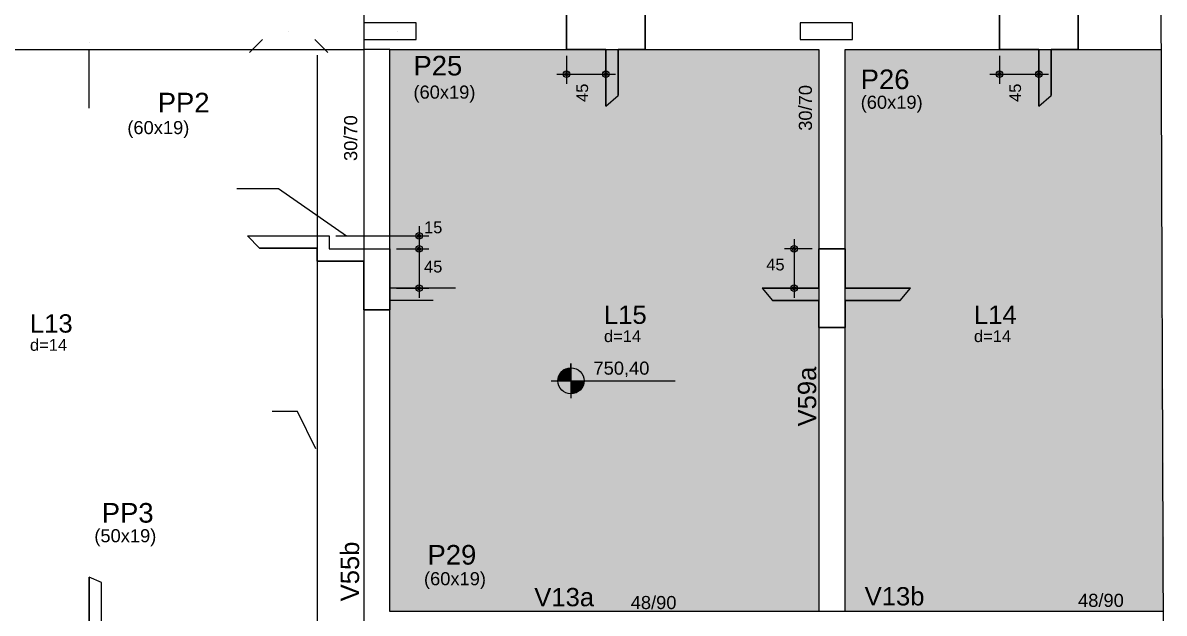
# Model space of a CAD drawing. Header units: millimetres. Extents: x 11071 to 20686, y 1651 to 7234.
# Drawn here: x 14697 to 16005, y 5292 to 5969 of the extents above; entities that cross this region are included whole.
import ezdxf

# ---------------------------------------------------------------- set-up
doc = ezdxf.new("R2010")
doc.units = ezdxf.units.MM
for name, color, linetype in [('1', 4, 'Continuous'), ('10', 13, 'Continuous'), ('11', 22, 'Continuous'), ('12', 3, 'Continuous'), ('13', 76, 'Continuous'), ('130', 24, 'Continuous'), ('18', 9, 'Continuous'), ('242', 3, 'Continuous'), ('26', 1, 'Continuous'), ('27', 10, 'Continuous'), ('30', 15, 'Continuous'), ('4', 1, 'Continuous'), ('6', 6, 'Continuous'), ('8', 5, 'Continuous'), ('9', 3, 'Continuous')]:
    doc.layers.add(name, color=color, linetype=linetype)
doc.styles.get("Standard").update_dxf_attribs({"font": 'arial.ttf'})

msp = doc.modelspace()

# ---------------------------------------------------------------- linework, layer by layer
for p, q in [((15324.83, 5573.05), (15324.83, 5578.05)), ((15324.83, 5578.05), (15324.83, 5538.05)), ((15302.33, 5558.05), (15444.24, 5558.05))]:
    msp.add_line(p, q)
msp.add_circle((15324.83, 5558.05), 15)
at = {"layer": '1'}
for p, q in [((16003.98, 5211.42), (15998.4, 6675.17)), ((15033.9, 5931.59), (15033.9, 5264.09))]:
    msp.add_line(p, q, dxfattribs=at)
for points in [[(15087.4, 5983.09), (15087.4, 5938.09)], [(14387.9, 5938.09), (15001.4, 5938.09)], [(15001.4, 5938.09), (15087.4, 5938.09)], [(15087.4, 5938.09), (15087.4, 5266.59)], [(15117.4, 5938.09), (15087.4, 5938.09)], [(15117.4, 5293.59), (15117.4, 5938.09)], [(15117.4, 5938.09), (15608.9, 5938.09)], [(15608.9, 5938.09), (15608.9, 5293.59)], [(15638.9, 5293.59), (15638.9, 5938.09)], [(15638.9, 5938.09), (16001.71, 5938.09)], [(15403.4, 5293.59), (15117.4, 5293.59)], [(15532.9, 5293.59), (15403.4, 5293.59)], [(15608.9, 5293.59), (15532.9, 5293.59)], [(16003.66, 5293.59), (15608.9, 5293.59)]]:
    msp.add_lwpolyline(points, dxfattribs=at)
at = {"layer": '130'}
for points in [[(15117.4, 5293.59), (15608.9, 5293.59), (15608.9, 5938.09)], [(15117.4, 5293.59), (15608.9, 5938.09), (15117.4, 5938.09)], [(15117.4, 5293.59), (15117.4, 5938.09), (15117.4, 5293.59)], [(15638.9, 5293.59), (15638.9, 5938.09), (16001.71, 5938.09)], [(15638.9, 5293.59), (16001.71, 5938.09), (16004.61, 5293.59)], [(15638.9, 5293.59), (16004.61, 5293.59), (15638.9, 5293.59)]]:
    msp.add_solid(points, dxfattribs=at)
at = {"layer": '18'}
for p, q in [((15319.79, 5938.09), (15319.79, 5983.09)), ((15409.79, 5983.09), (15409.79, 5938.09)), ((15815.93, 5938.09), (15815.93, 5983.09)), ((15905.93, 5983.09), (15905.93, 5938.09)), ((14772.77, 5946.09), (14772.77, 5946.09)), ((14772.77, 5870.6), (14772.77, 5938.09)), ((14786.77, 5938.09), (14877.77, 5938.09)), ((15364.79, 5938.09), (15319.79, 5938.09)), ((15364.79, 5873.09), (15364.79, 5938.09)), ((15409.79, 5938.09), (15378.79, 5938.09)), ((15378.79, 5938.09), (15378.79, 5885.09)), ((15860.93, 5938.09), (15815.93, 5938.09)), ((15860.93, 5873.09), (15860.93, 5938.09)), ((15905.93, 5938.09), (15874.93, 5938.09)), ((15874.93, 5938.09), (15874.93, 5885.09)), ((14954.05, 5724.29), (15047.9, 5724.29)), ((15047.9, 5724.29), (15047.9, 5709.29)), ((14968.05, 5710.29), (15033.9, 5710.29)), ((15033.9, 5710.29), (15033.9, 5695.29)), ((15047.9, 5709.29), (15117.4, 5709.29)), ((15117.4, 5664.29), (15117.4, 5709.29)), ((15608.9, 5664.29), (15608.9, 5709.29)), ((15608.9, 5709.29), (15638.9, 5709.29)), ((15638.9, 5709.29), (15638.9, 5664.29)), ((15033.9, 5695.29), (15087.4, 5695.29)), ((15087.4, 5695.29), (15087.4, 5639.29)), ((15117.4, 5695.29), (15117.4, 5639.29)), ((15192.4, 5664.29), (15117.4, 5664.29)), ((15543.9, 5664.29), (15608.9, 5664.29)), ((15638.9, 5664.29), (15713.9, 5664.29)), ((15166.77, 5650.29), (15117.4, 5650.29)), ((15608.9, 5650.29), (15555.9, 5650.29)), ((15608.9, 5619.29), (15608.9, 5650.29)), ((15701.9, 5650.29), (15638.9, 5650.29)), ((15638.9, 5650.29), (15638.9, 5619.29)), ((15087.4, 5639.29), (15117.4, 5639.29)), ((15638.9, 5619.29), (15608.9, 5619.29)), ((14772.77, 5237.09), (14772.77, 5332.9)), ((14786.77, 5264.09), (14786.77, 5326.9))]:
    msp.add_line(p, q, dxfattribs=at)
at = {"layer": '242'}
for p, q in [((15001.4, 5959.09), (15001.4, 5959.09)), ((15125.9, 5959.08), (15125.9, 5959.08))]:
    msp.add_line(p, q, dxfattribs=at)
at = {"layer": '26', "color": 3, "linetype": 'Continuous'}
for p, q in [((15319.79, 5938.09), (15319.79, 5938.09)), ((15364.79, 5938.09), (15364.79, 5938.09)), ((15815.93, 5938.09), (15815.93, 5938.09)), ((15860.93, 5938.09), (15860.93, 5938.09)), ((15319.79, 5930.59), (15319.79, 5898.54)), ((15364.79, 5930.59), (15364.79, 5898.54)), ((15815.93, 5930.59), (15815.93, 5898.54)), ((15860.93, 5930.59), (15860.93, 5898.54)), ((15308.54, 5909.79), (15376.04, 5909.79)), ((15804.68, 5909.79), (15872.18, 5909.79)), ((15150.76, 5735.54), (15150.76, 5698.04)), ((15047.9, 5724.29), (15047.9, 5724.29)), ((15055.4, 5724.29), (15162.01, 5724.29)), ((15150.76, 5720.54), (15150.76, 5653.04)), ((15580.61, 5720.54), (15580.61, 5653.04)), ((15117.4, 5709.29), (15117.4, 5709.29)), ((15117.4, 5709.29), (15117.4, 5709.29)), ((15124.9, 5709.29), (15162.01, 5709.29)), ((15124.9, 5709.29), (15162.01, 5709.29)), ((15601.4, 5709.29), (15569.36, 5709.29)), ((15608.9, 5709.29), (15608.9, 5709.29)), ((15117.4, 5664.29), (15117.4, 5664.29)), ((15124.9, 5664.29), (15162.01, 5664.29)), ((15601.4, 5664.29), (15569.36, 5664.29)), ((15608.9, 5664.29), (15608.9, 5664.29))]:
    msp.add_line(p, q, dxfattribs=at)
at = {"layer": '26'}
for p, q in [((14989.91, 5778.15), (14942.03, 5778.15)), ((15067.65, 5723.94), (14989.91, 5778.15)), ((15011.44, 5522.79), (14982.3, 5522.79)), ((15032.65, 5480.12), (15011.44, 5522.79))]:
    msp.add_line(p, q, dxfattribs=at)
at = {"layer": '26', "color": 3, "linetype": 'Continuous'}
for centre, radius in [((15319.79, 5909.79), 3.75), ((15319.79, 5909.79), 1.87), ((15364.79, 5909.79), 3.75), ((15364.79, 5909.79), 1.87), ((15815.93, 5909.79), 3.75), ((15815.93, 5909.79), 1.87), ((15860.93, 5909.79), 3.75), ((15860.93, 5909.79), 1.87), ((15150.76, 5724.29), 3.75), ((15150.76, 5724.29), 1.87), ((15150.76, 5709.29), 3.75), ((15150.76, 5709.29), 3.75), ((15150.76, 5709.29), 1.87), ((15150.76, 5709.29), 1.87), ((15580.61, 5709.29), 3.75), ((15580.61, 5709.29), 1.87), ((15150.76, 5664.29), 3.75), ((15150.76, 5664.29), 1.87), ((15580.61, 5664.29), 3.75), ((15580.61, 5664.29), 1.87)]:
    msp.add_circle(centre, radius, dxfattribs=at)
at = {"layer": '27'}
for points in [[(15324.83, 5558.05), (15318.83, 5571.79), (15317.93, 5571.36)], [(15324.83, 5558.05), (15319.32, 5572), (15318.83, 5571.79)], [(15324.83, 5558.05), (15320.41, 5572.38), (15319.32, 5572)], [(15324.83, 5558.05), (15321.79, 5572.74), (15320.41, 5572.38)], [(15324.83, 5558.05), (15322.97, 5572.93), (15321.79, 5572.74)], [(15324.83, 5558.05), (15324.83, 5573.05), (15322.97, 5572.93)], [(15324.83, 5558.05), (15309.86, 5558.98), (15309.83, 5558.05)], [(15324.83, 5558.05), (15309.87, 5559.07), (15309.86, 5558.98)], [(15324.83, 5558.05), (15310, 5560.28), (15309.87, 5559.07)], [(15324.83, 5558.05), (15310.13, 5561.02), (15310, 5560.28)], [(15324.83, 5558.05), (15310.35, 5561.96), (15310.13, 5561.02)], [(15324.83, 5558.05), (15310.79, 5563.32), (15310.35, 5561.96)], [(15324.83, 5558.05), (15311.41, 5564.73), (15310.79, 5563.32)], [(15324.83, 5558.05), (15311.98, 5565.78), (15311.41, 5564.73)], [(15324.83, 5558.05), (15312.62, 5566.76), (15311.98, 5565.78)], [(15324.83, 5558.05), (15313.81, 5568.22), (15312.62, 5566.76)], [(15324.83, 5558.05), (15314.63, 5569.04), (15313.81, 5568.22)], [(15324.83, 5558.05), (15315.2, 5569.54), (15314.63, 5569.04)], [(15324.83, 5558.05), (15315.88, 5570.08), (15315.2, 5569.54)], [(15324.83, 5558.05), (15316.47, 5570.5), (15315.88, 5570.08)], [(15324.83, 5558.05), (15317.25, 5570.99), (15316.47, 5570.5)], [(15324.83, 5558.05), (15317.93, 5571.36), (15317.25, 5570.99)], [(15324.83, 5558.05), (15309.83, 5558.05), (15324.83, 5558.05)], [(15324.83, 5558.05), (15339.83, 5558.05), (15339.72, 5556.19)], [(15324.83, 5558.05), (15339.72, 5556.19), (15339.52, 5555)], [(15324.83, 5558.05), (15339.52, 5555), (15339.17, 5553.63)], [(15324.83, 5558.05), (15339.17, 5553.63), (15338.78, 5552.53)], [(15324.83, 5558.05), (15338.78, 5552.53), (15338.58, 5552.04)], [(15324.83, 5558.05), (15338.58, 5552.04), (15338.15, 5551.14)], [(15324.83, 5558.05), (15338.15, 5551.14), (15337.77, 5550.46)], [(15324.83, 5558.05), (15337.77, 5550.46), (15337.28, 5549.68)], [(15324.83, 5558.05), (15337.28, 5549.68), (15336.87, 5549.09)], [(15324.83, 5558.05), (15336.87, 5549.09), (15336.33, 5548.41)], [(15324.83, 5558.05), (15336.33, 5548.41), (15335.83, 5547.85)], [(15324.83, 5558.05), (15335.83, 5547.85), (15335.01, 5547.03)], [(15324.83, 5558.05), (15335.01, 5547.03), (15333.54, 5545.84)], [(15324.83, 5558.05), (15333.54, 5545.84), (15332.57, 5545.19)], [(15324.83, 5558.05), (15332.57, 5545.19), (15331.52, 5544.62)], [(15324.83, 5558.05), (15331.52, 5544.62), (15330.11, 5544.01)], [(15324.83, 5558.05), (15330.11, 5544.01), (15328.75, 5543.57)], [(15324.83, 5558.05), (15328.75, 5543.57), (15327.8, 5543.35)], [(15324.83, 5558.05), (15327.8, 5543.35), (15327.07, 5543.22)], [(15324.83, 5558.05), (15327.07, 5543.22), (15325.86, 5543.08)], [(15324.83, 5558.05), (15325.86, 5543.08), (15325.77, 5543.08)], [(15324.83, 5558.05), (15325.77, 5543.08), (15324.83, 5543.05)], [(15324.83, 5558.05), (15324.83, 5543.05), (15324.83, 5558.05)]]:
    msp.add_solid(points, dxfattribs=at)
at = {"layer": '30'}
for points in [[(15364.79, 5873.09), (15378.79, 5885.09), (15378.79, 5938.09), (15409.79, 5938.09), (15409.79, 5983.09), (15378.79, 5983.09), (15378.79, 6046.09), (15364.79, 6058.09), (15364.79, 5983.09), (15319.79, 5983.09), (15319.79, 5938.09), (15364.79, 5938.09), (15364.79, 5873.09)], [(15860.93, 5873.09), (15874.93, 5885.09), (15874.93, 5938.09), (15905.93, 5938.09), (15905.93, 5983.09), (15874.93, 5983.09), (15874.93, 6046.09), (15860.93, 6058.09), (15860.93, 5983.09), (15815.93, 5983.09), (15815.93, 5938.09), (15860.93, 5938.09), (15860.93, 5873.09)], [(14968.05, 5710.29), (14954.05, 5724.29), (15047.9, 5724.29), (15047.9, 5709.29), (15117.4, 5709.29), (15117.4, 5695.29), (15117.4, 5695.29), (15117.4, 5639.29), (15087.4, 5639.29), (15087.4, 5695.29), (15033.9, 5695.29), (15033.9, 5710.29), (14968.05, 5710.29)], [(15543.9, 5664.29), (15555.9, 5650.29), (15608.9, 5650.29), (15608.9, 5619.29), (15638.9, 5619.29), (15638.9, 5650.29), (15701.9, 5650.29), (15713.9, 5664.29), (15638.9, 5664.29), (15638.9, 5709.29), (15608.9, 5709.29), (15608.9, 5664.29), (15543.9, 5664.29)], [(14786.77, 5326.9), (14772.77, 5332.9), (14772.77, 5237.09), (14832.77, 5237.09), (14832.77, 5161.6), (14846.77, 5175.6), (14846.77, 5229.09), (14877.77, 5229.09), (14877.77, 5264.09), (14786.77, 5264.09), (14786.77, 5326.9), (14786.77, 5326.9)]]:
    msp.add_lwpolyline(points, dxfattribs=at)
for points in [[(15166.77, 5650.29), (15192.4, 5664.29), (15117.4, 5664.29)], [(15166.77, 5650.29), (15117.4, 5664.29), (15117.4, 5650.29)], [(15166.77, 5650.29), (15117.4, 5650.29), (15166.77, 5650.29)]]:
    msp.add_solid(points, dxfattribs=at)
at = {"layer": '4'}
for points in [[(15087.4, 5949.58), (15147.4, 5949.58), (15147.4, 5968.58), (15087.4, 5968.58), (15087.4, 5949.58)], [(15587.4, 5949.58), (15647.4, 5949.58), (15647.4, 5968.58), (15587.4, 5968.58), (15587.4, 5949.58)]]:
    msp.add_lwpolyline(points, dxfattribs=at)
at = {"layer": '6'}
for p, q in [((14971.4, 5949.59), (14956.4, 5934.59)), ((15031.4, 5949.59), (15046.4, 5934.59))]:
    msp.add_line(p, q, dxfattribs=at)

# ---------------------------------------------------------------- texts
at = {"layer": '10'}
for s, p in [('L15', (15362.69, 5623.33)), ('L14', (15786.65, 5623.33)), ('L13', (14704.94, 5613.33))]:
    msp.add_text(s, height=21, dxfattribs=at).set_placement(p)
at = {"layer": '11'}
for p in [(15600.99, 5844.78), (15079.88, 5810.14)]:
    msp.add_text('30/70', height=15, rotation=90, dxfattribs=at).set_placement(p)
for p in [(15393.33, 5296.3), (15905.95, 5298.8)]:
    msp.add_text('48/90', height=15, dxfattribs=at).set_placement(p)
at = {"layer": '12'}
for s, p in [('(60x19)', (15144.36, 5881.61)), ('(60x19)', (15656.84, 5870.03)), ('(60x19)', (14816.51, 5840.95)), ('(50x19)', (14778.68, 5372.92)), ('(60x19)', (15156.43, 5323.65))]:
    msp.add_text(s, height=15, dxfattribs=at).set_placement(p)
at = {"layer": '13'}
for p in [(15362.69, 5602.44), (15786.65, 5602.44), (14704.94, 5592.44)]:
    msp.add_text('d=14', height=13.5, dxfattribs=at).set_placement(p)
at = {"layer": '26', "color": 3, "linetype": 'Continuous'}
for p in [(15344.43, 5877.87), (15840.57, 5877.87)]:
    msp.add_text('45', height=13.5, rotation=90, dxfattribs=at).set_placement(p)
for s, p in [('15', (15156.5, 5727.25)), ('45', (15156.5, 5682.25)), ('45', (15548.68, 5684.65))]:
    msp.add_text(s, height=13.5, dxfattribs=at).set_placement(p)
at = {"layer": '26'}
msp.add_text('750,40', height=15, dxfattribs=at).set_placement((15350.67, 5565.08))
at = {"layer": '8'}
for s, p in [('V59a', (15605.86, 5505.75)), ('V55b', (15082.06, 5305.19))]:
    msp.add_text(s, height=21, rotation=90, dxfattribs=at).set_placement(p)
for s, p in [('V13a', (15282.83, 5299.54)), ('V13b', (15661.44, 5300.5))]:
    msp.add_text(s, height=21, dxfattribs=at).set_placement(p)
at = {"layer": '9'}
for s, p in [('P25', (15144.36, 5908.19)), ('P26', (15656.84, 5892.53)), ('PP2', (14851.33, 5865.85)), ('PP3', (14787.18, 5395.42)), ('P29', (15160.47, 5347.3))]:
    msp.add_text(s, height=22.5, dxfattribs=at).set_placement(p)

doc.saveas('drawing.dxf')
